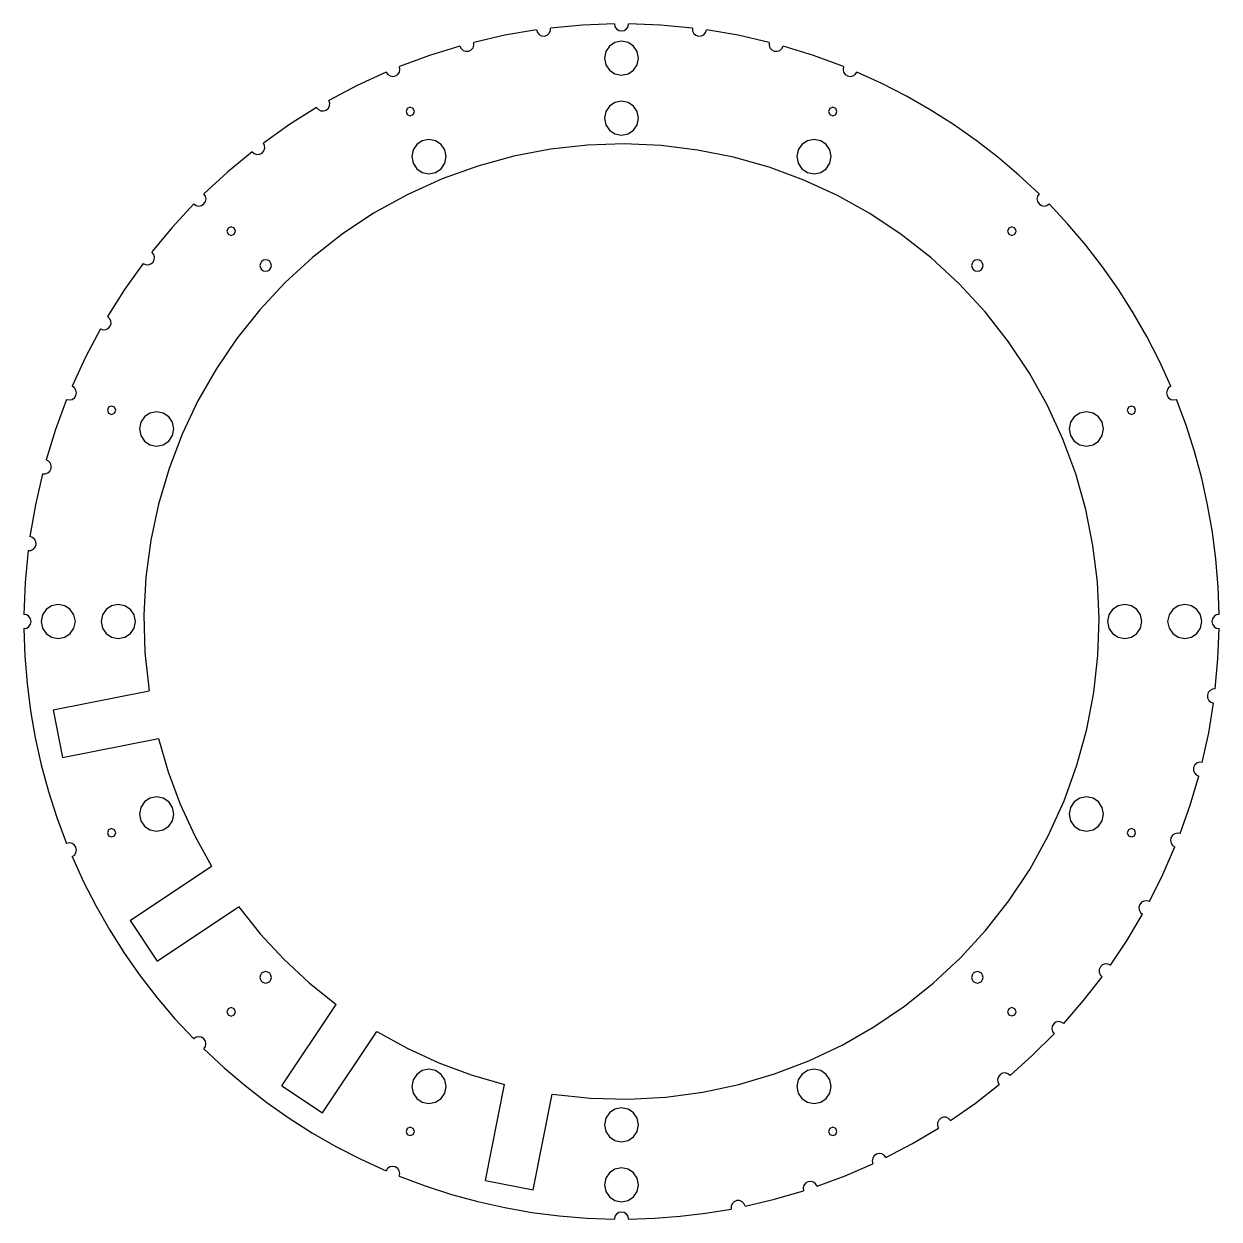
# Model space of a CAD drawing. Extents: x -409 to 102, y 1491 to 1959.
# Drawn here: x -408.7 to -199.7, y 1747.6 to 1956.6 of the extents above; entities that cross this region are included whole.
import ezdxf

# ---------------------------------------------------------------- set-up
doc = ezdxf.new("R2010")
doc.units = 0

msp = doc.modelspace()

# ---------------------------------------------------------------- linework, layer by layer
at = {"layer": 'Layer 1'}
for p, q in [((-311.010665, 1956.383711), (-316.5758, 1955.8692)), ((-305.426, 1956.6), (-311.010665, 1956.383711)), ((-305.426, 1956.6), (-305.324674, 1956.116799)), ((-305.324674, 1956.116799), (-305.056135, 1955.72288)), ((-303.295929, 1955.72288), (-303.027346, 1956.116799)), ((-303.027346, 1956.116799), (-302.92606, 1956.6)), ((-297.341108, 1956.384504), (-302.9257, 1956.6008)), ((-291.776, 1955.87), (-297.341108, 1956.384504)), ((-324.562675, 1954.606662), (-330.013, 1953.37012)), ((-319.054, 1955.55), (-324.562675, 1954.606662)), ((-319.054, 1955.55), (-318.890613, 1955.084027)), ((-318.890613, 1955.084027), (-318.572941, 1954.728421)), ((-318.572941, 1954.728421), (-318.145516, 1954.51708)), ((-318.145516, 1954.51708), (-317.65287, 1954.4839)), ((-317.65287, 1954.4839), (-317.185598, 1954.643466)), ((-317.185598, 1954.643466), (-316.827435, 1954.958246)), ((-316.827435, 1954.958246), (-316.612642, 1955.38396)), ((-316.612642, 1955.38396), (-316.57548, 1955.87633)), ((-305.056135, 1955.72288), (-304.660044, 1955.457638)), ((-304.660044, 1955.457638), (-304.17606, 1955.36047)), ((-304.17606, 1955.36047), (-303.692077, 1955.457638)), ((-303.692077, 1955.457638), (-303.295929, 1955.72288)), ((-291.776, 1955.87), (-291.740534, 1955.376091)), ((-291.740534, 1955.376091), (-291.526293, 1954.948669)), ((-291.526293, 1954.948669), (-291.16771, 1954.632462)), ((-291.16771, 1954.632462), (-290.69922, 1954.4722)), ((-290.69922, 1954.4722), (-290.205203, 1954.505745)), ((-290.205203, 1954.505745), (-289.776985, 1954.718368)), ((-289.776985, 1954.718368), (-289.459422, 1955.075774)), ((-289.459422, 1955.075774), (-289.29737, 1955.54367)), ((-283.789301, 1954.606531), (-289.2979, 1955.54988)), ((-278.339, 1953.37), (-283.789301, 1954.606531)), ((-332.428, 1952.72), (-337.76641, 1951.065666)), ((-332.428, 1952.72), (-332.205736, 1952.278308)), ((-332.205736, 1952.278308), (-331.844304, 1951.966322)), ((-331.844304, 1951.966322), (-331.392487, 1951.811998)), ((-330.89907, 1951.84329), (-330.456046, 1952.062917)), ((-330.456046, 1952.062917), (-330.141908, 1952.422475)), ((-330.141908, 1952.422475), (-329.984898, 1952.873368)), ((-329.984898, 1952.873368), (-330.01326, 1953.367)), ((-306.293291, 1952.723966), (-306.936945, 1951.774089)), ((-305.340976, 1953.364013), (-306.293291, 1952.723966)), ((-304.176, 1953.59861), (-305.340976, 1953.364013)), ((-303.010987, 1953.363996), (-304.176, 1953.59861)), ((-302.0586, 1952.723944), (-303.010987, 1953.363996)), ((-301.414913, 1951.774072), (-302.0586, 1952.723944)), ((-278.339, 1953.37), (-278.367362, 1952.876368)), ((-278.367362, 1952.876368), (-278.210354, 1952.425475)), ((-278.210354, 1952.425475), (-277.896218, 1952.065917)), ((-277.896218, 1952.065917), (-277.4532, 1951.84629)), ((-276.959747, 1951.814998), (-276.50791, 1951.969323)), ((-276.50791, 1951.969323), (-276.14647, 1952.281308)), ((-276.14647, 1952.281308), (-275.92421, 1952.723)), ((-270.585328, 1951.067346), (-275.9237, 1952.72168)), ((-337.76641, 1951.065666), (-343.0087, 1949.12832)), ((-331.392487, 1951.811998), (-330.89907, 1951.84329)), ((-306.936945, 1951.774089), (-307.17594, 1950.61)), ((-307.17594, 1950.61), (-306.937038, 1949.445939)), ((-304.176, 1950.61), (-304.176, 1950.61)), ((-304.176, 1950.61), (-304.176, 1950.61)), ((-301.41506, 1949.445922), (-301.176, 1950.61)), ((-301.176, 1950.61), (-301.414913, 1951.774072)), ((-301.176, 1950.61), (-301.176, 1950.61)), ((-277.4532, 1951.84629), (-276.959747, 1951.814998)), ((-265.343, 1949.13), (-270.585328, 1951.067346)), ((-345.318, 1948.17), (-350.394831, 1945.833038)), ((-345.318, 1948.17), (-345.039619, 1947.762253)), ((-345.039619, 1947.762253), (-344.640754, 1947.50104)), ((-343.68885, 1947.503), (-343.278793, 1947.778033)), ((-343.278793, 1947.778033), (-343.014279, 1948.174749)), ((-343.014279, 1948.174749), (-342.91693, 1948.641513)), ((-342.91693, 1948.641513), (-343.00837, 1949.12669)), ((-306.937038, 1949.445939), (-306.293374, 1948.496074)), ((-306.293374, 1948.496074), (-305.341007, 1947.856024)), ((-305.341007, 1947.856024), (-304.176, 1947.62141)), ((-304.176, 1947.62141), (-303.011037, 1947.856007)), ((-303.011037, 1947.856007), (-302.058731, 1948.496051)), ((-302.058731, 1948.496051), (-301.41506, 1949.445922)), ((-265.343, 1949.13), (-265.436262, 1948.643937)), ((-265.436262, 1948.643937), (-265.339769, 1948.175883)), ((-265.339769, 1948.175883), (-265.075229, 1947.777882)), ((-265.075229, 1947.777882), (-264.66435, 1947.50198)), ((-263.710264, 1947.50091), (-263.311075, 1947.763649)), ((-263.311075, 1947.763649), (-263.03331, 1948.17331)), ((-258.642263, 1946.167101), (-263.0331, 1948.1689)), ((-350.394831, 1945.833038), (-355.3394, 1943.22801)), ((-344.640754, 1947.50104), (-344.173224, 1947.407557)), ((-344.173224, 1947.407557), (-343.68885, 1947.503)), ((-264.66435, 1947.50198), (-264.178736, 1947.406538)), ((-264.178736, 1947.406538), (-263.710264, 1947.50091)), ((-254.355284, 1943.968396), (-258.642263, 1946.167101)), ((-250.178549, 1941.57705), (-254.355284, 1943.968396)), ((-357.505, 1941.98), (-362.233331, 1939.000391)), ((-357.505, 1941.98), (-357.175825, 1941.611827)), ((-357.175825, 1941.611827), (-356.746189, 1941.404716)), ((-356.270283, 1941.372957), (-355.8023, 1941.53084)), ((-355.8023, 1941.53084), (-355.431595, 1941.857178)), ((-355.431595, 1941.857178), (-355.22118, 1942.285196)), ((-355.185755, 1942.760826), (-355.34002, 1943.23)), ((-355.22118, 1942.285196), (-355.185755, 1942.760826)), ((-341.633679, 1941.797414), (-341.85494, 1941.27)), ((-341.10494, 1942.01549), (-341.633679, 1941.797414)), ((-340.576063, 1941.797414), (-341.10494, 1942.01549)), ((-340.355, 1941.27), (-340.576063, 1941.797414)), ((-306.293291, 1942.223966), (-306.936945, 1941.274089)), ((-305.340976, 1942.864013), (-306.293291, 1942.223966)), ((-304.176, 1943.09861), (-305.340976, 1942.864013)), ((-303.010987, 1942.863996), (-304.176, 1943.09861)), ((-302.0586, 1942.223944), (-303.010987, 1942.863996)), ((-301.414913, 1941.274072), (-302.0586, 1942.223944)), ((-267.775683, 1941.797414), (-267.997, 1941.27)), ((-267.24694, 1942.01549), (-267.775683, 1941.797414)), ((-266.718063, 1941.797414), (-267.24694, 1942.01549)), ((-266.497, 1941.27), (-266.718063, 1941.797414)), ((-246.118441, 1938.99733), (-250.178549, 1941.57705)), ((-356.746189, 1941.404716), (-356.270283, 1941.372957)), ((-341.85494, 1941.27), (-341.633866, 1940.74261)), ((-341.633866, 1940.74261), (-341.10494, 1940.52455)), ((-341.10494, 1940.52455), (-340.576228, 1940.74261)), ((-341.104, 1941.27), (-341.104, 1941.27)), ((-341.104, 1941.27), (-341.104, 1941.27)), ((-340.576228, 1940.74261), (-340.355, 1941.27)), ((-340.355, 1941.27), (-340.355, 1941.27)), ((-306.936945, 1941.274089), (-307.17594, 1940.11)), ((-307.17594, 1940.11), (-306.937038, 1938.945935)), ((-304.176, 1940.11), (-304.176, 1940.11)), ((-304.176, 1940.11), (-304.176, 1940.11)), ((-301.41506, 1938.945918), (-301.176, 1940.11)), ((-301.176, 1940.11), (-301.414913, 1941.274072)), ((-301.176, 1940.11), (-301.176, 1940.11)), ((-267.997, 1941.27), (-267.775521, 1940.74261)), ((-267.775521, 1940.74261), (-267.24694, 1940.52455)), ((-267.248, 1941.27), (-267.248, 1941.27)), ((-267.248, 1941.27), (-267.248, 1941.27)), ((-267.24694, 1940.52455), (-266.718227, 1940.74261)), ((-266.718227, 1940.74261), (-266.497, 1941.27)), ((-266.497, 1941.27), (-266.497, 1941.27)), ((-362.233331, 1939.000391), (-366.79559, 1935.77224)), ((-306.937038, 1938.945935), (-306.293374, 1937.996062)), ((-306.293374, 1937.996062), (-305.341007, 1937.356011)), ((-305.341007, 1937.356011), (-304.176, 1937.12141)), ((-304.176, 1937.12141), (-303.011037, 1937.355994)), ((-303.011037, 1937.355994), (-302.058731, 1937.99604)), ((-302.058731, 1937.99604), (-301.41506, 1938.945918)), ((-242.181348, 1936.2335), (-246.118441, 1938.99733)), ((-366.580834, 1935.326705), (-366.79567, 1935.77185)), ((-366.553518, 1934.850193), (-366.580834, 1935.326705)), ((-339.973382, 1935.531322), (-340.616306, 1934.577738)), ((-339.019798, 1936.174246), (-339.973382, 1935.531322)), ((-337.85206, 1936.41), (-339.019798, 1936.174246)), ((-336.684287, 1936.174246), (-337.85206, 1936.41)), ((-335.730685, 1935.531322), (-336.684287, 1936.174246)), ((-335.087755, 1934.577738), (-335.730685, 1935.531322)), ((-310.137957, 1935.39957), (-316.578698, 1934.687956)), ((-303.687224, 1935.609293), (-310.137957, 1935.39957)), ((-297.256056, 1935.321896), (-303.687224, 1935.609293)), ((-290.874012, 1934.54215), (-297.256056, 1935.321896)), ((-272.621323, 1935.531322), (-273.264246, 1934.577738)), ((-271.667738, 1936.174246), (-272.621323, 1935.531322)), ((-270.5, 1936.41), (-271.667738, 1936.174246)), ((-269.332262, 1936.174246), (-270.5, 1936.41)), ((-268.378677, 1935.531322), (-269.332262, 1936.174246)), ((-267.735754, 1934.577738), (-268.378677, 1935.531322)), ((-238.373653, 1933.289824), (-242.181348, 1936.2335)), ((-368.779, 1934.25), (-373.077967, 1930.678691)), ((-368.779, 1934.25), (-368.404622, 1933.927278)), ((-368.404622, 1933.927278), (-367.951428, 1933.777552)), ((-367.951428, 1933.777552), (-367.475114, 1933.807973)), ((-367.475114, 1933.807973), (-367.03138, 1934.02569)), ((-367.03138, 1934.02569), (-366.706204, 1934.397969)), ((-366.706204, 1934.397969), (-366.553518, 1934.850193)), ((-340.616306, 1934.577738), (-340.85206, 1933.41)), ((-340.85206, 1933.41), (-340.616306, 1932.242262)), ((-337.852, 1933.41), (-337.852, 1933.41)), ((-337.852, 1933.41), (-337.852, 1933.41)), ((-334.852, 1933.41), (-335.087755, 1934.577738)), ((-335.087755, 1932.242262), (-334.852, 1933.41)), ((-334.852, 1933.41), (-334.852, 1933.41)), ((-322.979891, 1933.469683), (-329.311977, 1931.739979)), ((-316.578698, 1934.687956), (-322.979891, 1933.469683)), ((-284.570649, 1933.274824), (-290.874012, 1934.54215)), ((-278.375525, 1931.524688), (-284.570649, 1933.274824)), ((-273.264246, 1934.577738), (-273.5, 1933.41)), ((-273.5, 1933.41), (-273.264246, 1932.242262)), ((-270.5, 1933.41), (-270.5, 1933.41)), ((-270.5, 1933.41), (-270.5, 1933.41)), ((-267.5, 1933.41), (-267.735754, 1934.577738)), ((-267.735754, 1932.242262), (-267.5, 1933.41)), ((-267.5, 1933.41), (-267.5, 1933.41)), ((-234.701742, 1930.170569), (-238.373653, 1933.289824)), ((-340.616306, 1932.242262), (-339.973382, 1931.288678)), ((-339.973382, 1931.288678), (-339.019798, 1930.645754)), ((-336.684287, 1930.645754), (-335.730685, 1931.288678)), ((-335.730685, 1931.288678), (-335.087755, 1932.242262)), ((-329.311977, 1931.739979), (-335.545399, 1929.494075)), ((-272.318196, 1929.296513), (-278.375525, 1931.524688)), ((-273.264246, 1932.242262), (-272.621323, 1931.288678)), ((-272.621323, 1931.288678), (-271.667738, 1930.645754)), ((-269.332262, 1930.645754), (-268.378677, 1931.288678)), ((-268.378677, 1931.288678), (-267.735754, 1932.242262)), ((-373.077967, 1930.678691), (-377.17982, 1926.88269)), ((-335.545399, 1929.494075), (-341.6506, 1926.7272)), ((-339.019798, 1930.645754), (-337.85206, 1930.41)), ((-337.85206, 1930.41), (-336.684287, 1930.645754)), ((-266.42822, 1926.595069), (-272.318196, 1929.296513)), ((-271.667738, 1930.645754), (-270.5, 1930.41)), ((-270.5, 1930.41), (-269.332262, 1930.645754)), ((-231.172, 1926.88), (-234.701742, 1930.170569)), ((-376.908072, 1926.474717), (-377.17904, 1926.88803)), ((-231.172, 1926.88), (-231.44309, 1926.466688)), ((-378.947, 1925.12), (-382.743013, 1921.018152)), ((-378.947, 1925.12), (-378.533689, 1924.848918)), ((-378.533689, 1924.848918), (-378.064809, 1924.759662)), ((-378.064809, 1924.759662), (-377.596535, 1924.852076)), ((-377.596535, 1924.852076), (-377.18504, 1925.126)), ((-377.18504, 1925.126), (-376.911232, 1925.537546)), ((-376.911232, 1925.537546), (-376.818856, 1926.005838)), ((-376.818856, 1926.005838), (-376.908072, 1926.474717)), ((-341.6506, 1926.7272), (-347.515793, 1923.482421)), ((-260.735155, 1923.425125), (-266.42822, 1926.595069)), ((-231.44309, 1926.466688), (-231.53236, 1925.997808)), ((-231.53236, 1925.997808), (-231.43995, 1925.529516)), ((-231.43995, 1925.529516), (-231.166, 1925.11797)), ((-231.166, 1925.11797), (-230.754472, 1924.844198)), ((-230.754472, 1924.844198), (-230.286185, 1924.751835)), ((-230.286185, 1924.751835), (-229.817313, 1924.84104)), ((-229.817313, 1924.84104), (-229.40403, 1925.11197)), ((-226.114355, 1921.581365), (-229.4049, 1925.1111)), ((-347.515793, 1923.482421), (-353.03968, 1919.823688)), ((-255.268559, 1919.791452), (-260.735155, 1923.425125)), ((-382.743013, 1921.018152), (-386.31431, 1916.71919)), ((-372.942321, 1920.880332), (-373.162, 1920.35)), ((-372.412, 1921.1), (-372.942321, 1920.880332)), ((-371.881683, 1920.880332), (-372.412, 1921.1)), ((-371.662, 1920.35), (-371.881683, 1920.880332)), ((-236.46872, 1920.877422), (-236.69, 1920.35)), ((-235.94, 1921.0955), (-236.46872, 1920.877422)), ((-235.411449, 1920.877419), (-235.94, 1921.0955)), ((-235.19, 1920.35), (-235.411449, 1920.877419)), ((-222.995115, 1917.909466), (-226.114355, 1921.581365)), ((-373.162, 1920.35), (-372.942321, 1919.819671)), ((-372.942321, 1919.819671), (-372.412, 1919.6)), ((-372.412, 1920.35), (-372.412, 1920.35)), ((-372.412, 1920.35), (-372.412, 1920.35)), ((-372.412, 1919.6), (-371.881683, 1919.819671)), ((-371.881683, 1919.819671), (-371.662, 1920.35)), ((-371.662, 1920.35), (-371.662, 1920.35)), ((-353.03968, 1919.823688), (-358.208437, 1915.777559)), ((-250.057988, 1915.698821), (-255.268559, 1919.791452)), ((-236.69, 1920.35), (-236.468533, 1919.822585)), ((-236.468533, 1919.822585), (-235.94, 1919.6045)), ((-235.94, 1920.35), (-235.94, 1920.35)), ((-235.94, 1920.35), (-235.94, 1920.35)), ((-235.94, 1919.6045), (-235.411265, 1919.822577)), ((-235.411265, 1919.822577), (-235.19, 1920.35)), ((-235.19, 1920.35), (-235.19, 1920.35)), ((-385.99145, 1916.338953), (-386.31415, 1916.71333)), ((-220.051446, 1914.101783), (-222.995115, 1917.909466)), ((-387.836, 1914.73), (-391.064167, 1910.167724)), ((-387.836, 1914.73), (-387.390842, 1914.515178)), ((-387.390842, 1914.515178), (-386.914333, 1914.487858)), ((-386.914333, 1914.487858), (-386.462119, 1914.640526)), ((-386.462119, 1914.640526), (-386.08985, 1914.96567)), ((-386.08985, 1914.96567), (-385.872161, 1915.40942)), ((-385.841741, 1915.885749), (-385.99145, 1916.338953)), ((-385.872161, 1915.40942), (-385.841741, 1915.885749)), ((-367.322417, 1914.729252), (-367.401, 1914.34)), ((-367.401, 1914.34), (-367.322417, 1913.950753)), ((-367.108113, 1915.047112), (-367.322417, 1914.729252)), ((-366.790252, 1915.261417), (-367.108113, 1915.047112)), ((-366.401, 1915.34), (-366.790252, 1915.261417)), ((-366.011744, 1915.261417), (-366.401, 1915.34)), ((-366.4, 1914.34), (-366.4, 1914.34)), ((-366.4, 1914.34), (-366.4, 1914.34)), ((-365.693884, 1915.047112), (-366.011744, 1915.261417)), ((-365.479581, 1914.729252), (-365.693884, 1915.047112)), ((-365.401, 1914.34), (-365.479581, 1914.729252)), ((-365.479581, 1913.950753), (-365.401, 1914.34)), ((-365.401, 1914.34), (-365.401, 1914.34)), ((-358.208437, 1915.777559), (-363.008237, 1911.370589)), ((-245.133, 1911.152), (-250.057988, 1915.698821)), ((-242.871419, 1914.729252), (-242.95, 1914.34)), ((-242.95, 1914.34), (-242.871419, 1913.950753)), ((-242.657116, 1915.047112), (-242.871419, 1914.729252)), ((-242.339256, 1915.261417), (-242.657116, 1915.047112)), ((-241.95, 1915.34), (-242.339256, 1915.261417)), ((-241.951, 1914.34), (-241.951, 1914.34)), ((-241.951, 1914.34), (-241.951, 1914.34)), ((-241.56077, 1915.261417), (-241.95, 1915.34)), ((-241.242906, 1915.047112), (-241.56077, 1915.261417)), ((-241.02859, 1914.729252), (-241.242906, 1915.047112)), ((-240.95, 1914.34), (-241.02859, 1914.729252)), ((-241.02859, 1913.950753), (-240.95, 1914.34)), ((-240.95, 1914.34), (-240.95, 1914.34)), ((-367.322417, 1913.950753), (-367.108113, 1913.632891)), ((-367.108113, 1913.632891), (-366.790252, 1913.418584)), ((-366.790252, 1913.418584), (-366.401, 1913.34)), ((-366.401, 1913.34), (-366.011744, 1913.418584)), ((-366.011744, 1913.418584), (-365.693884, 1913.632891)), ((-365.693884, 1913.632891), (-365.479581, 1913.950753)), ((-242.871419, 1913.950753), (-242.657116, 1913.632891)), ((-242.657116, 1913.632891), (-242.339256, 1913.418584)), ((-242.339256, 1913.418584), (-241.95, 1913.34)), ((-241.95, 1913.34), (-241.56077, 1913.418584)), ((-241.56077, 1913.418584), (-241.242906, 1913.632891)), ((-241.242906, 1913.632891), (-241.02859, 1913.950753)), ((-217.287615, 1910.1647), (-220.051446, 1914.101783)), ((-391.064167, 1910.167724), (-394.04377, 1905.43942)), ((-363.008237, 1911.370589), (-367.425257, 1906.629335)), ((-240.58617, 1906.227012), (-245.133, 1911.152)), ((-214.707888, 1906.104598), (-217.287615, 1910.1647)), ((-367.425257, 1906.629335), (-371.44567, 1901.580354)), ((-236.49353, 1901.016441), (-240.58617, 1906.227012)), ((-212.316532, 1901.927859), (-214.707888, 1906.104598)), ((-393.674437, 1905.116122), (-394.044, 1905.44502)), ((-393.466284, 1904.686146), (-393.674437, 1905.116122)), ((-393.59197, 1903.74071), (-393.433981, 1904.20953)), ((-393.433981, 1904.20953), (-393.466284, 1904.686146)), ((-395.294, 1903.28), (-397.89903, 1898.335401)), ((-395.294, 1903.28), (-394.824361, 1903.124404)), ((-394.824361, 1903.124404), (-394.347904, 1903.15913)), ((-394.347904, 1903.15913), (-393.918987, 1903.369468)), ((-393.918987, 1903.369468), (-393.59197, 1903.74071)), ((-210.117814, 1897.640866), (-212.316532, 1901.927859)), ((-371.44567, 1901.580354), (-375.055651, 1896.250203)), ((-232.859853, 1895.549845), (-236.49353, 1901.016441)), ((-397.89903, 1898.335401), (-400.23595, 1893.2586)), ((-208.116, 1893.25), (-210.117814, 1897.640866)), ((-375.055651, 1896.250203), (-378.241375, 1890.665437)), ((-229.689906, 1889.85678), (-232.859853, 1895.549845)), ((-399.827305, 1892.971646), (-400.23627, 1893.24964)), ((-399.842135, 1891.208681), (-399.56653, 1891.61924)), ((-399.565115, 1892.572571), (-399.827305, 1892.971646)), ((-399.56653, 1891.61924), (-399.471068, 1892.104431)), ((-399.471068, 1892.104431), (-399.565115, 1892.572571)), ((-208.785786, 1892.572794), (-208.879483, 1892.10503)), ((-208.879483, 1892.10503), (-208.78403, 1891.62033)), ((-208.524204, 1892.971743), (-208.785786, 1892.572794)), ((-208.78403, 1891.62033), (-208.508828, 1891.210104)), ((-208.116, 1893.25), (-208.524204, 1892.971743)), ((-401.193, 1890.94), (-403.130345, 1885.697688)), ((-401.193, 1890.94), (-400.70725, 1890.84738)), ((-400.70725, 1890.84738), (-400.239669, 1890.944168)), ((-400.239669, 1890.944168), (-399.842135, 1891.208681)), ((-393.858773, 1889.567423), (-394.08, 1889.04)), ((-393.33006, 1889.7855), (-393.858773, 1889.567423)), ((-392.801479, 1889.567419), (-393.33006, 1889.7855)), ((-392.58, 1889.04), (-392.801479, 1889.567419)), ((-378.241375, 1890.665437), (-380.989017, 1884.852615)), ((-226.98846, 1883.966804), (-229.689906, 1889.85678)), ((-215.550704, 1889.567423), (-215.77193, 1889.04)), ((-215.022, 1889.7855), (-215.550704, 1889.567423)), ((-214.493092, 1889.567419), (-215.022, 1889.7855)), ((-214.272, 1889.04), (-214.493092, 1889.567419)), ((-208.508828, 1891.210104), (-208.11183, 1890.945596)), ((-208.11183, 1890.945596), (-207.644759, 1890.84846)), ((-207.644759, 1890.84846), (-207.15934, 1890.94035)), ((-205.469365, 1886.422408), (-207.15871, 1890.9428)), ((-394.08, 1889.04), (-393.858937, 1888.512585)), ((-393.858937, 1888.512585), (-393.33006, 1888.2945)), ((-393.33006, 1888.2945), (-392.801291, 1888.512577)), ((-393.33, 1889.04), (-393.33, 1889.04)), ((-393.33, 1889.04), (-393.33, 1889.04)), ((-392.801291, 1888.512577), (-392.58, 1889.04)), ((-392.58, 1889.04), (-392.58, 1889.04)), ((-387.598319, 1887.911313), (-388.241245, 1886.957735)), ((-386.644734, 1888.554229), (-387.598319, 1887.911313)), ((-385.477, 1888.78998), (-386.644734, 1888.554229)), ((-384.309258, 1888.554229), (-385.477, 1888.78998)), ((-383.355674, 1887.911313), (-384.309258, 1888.554229)), ((-382.712753, 1886.957735), (-383.355674, 1887.911313)), ((-224.996382, 1887.911313), (-225.639306, 1886.957735)), ((-224.042798, 1888.554229), (-224.996382, 1887.911313)), ((-222.87506, 1888.78998), (-224.042798, 1888.554229)), ((-221.707287, 1888.554229), (-222.87506, 1888.78998)), ((-220.753685, 1887.911313), (-221.707287, 1888.554229)), ((-220.110755, 1886.957735), (-220.753685, 1887.911313)), ((-215.77193, 1889.04), (-215.550869, 1888.512585)), ((-215.550869, 1888.512585), (-215.022, 1888.2945)), ((-215.022, 1889.04), (-215.022, 1889.04)), ((-215.022, 1889.04), (-215.022, 1889.04)), ((-215.022, 1888.2945), (-214.49328, 1888.512577)), ((-214.49328, 1888.512577), (-214.272, 1889.04)), ((-214.272, 1889.04), (-214.272, 1889.04)), ((-403.130345, 1885.697688), (-404.78461, 1880.3593)), ((-388.241245, 1886.957735), (-388.477, 1885.79)), ((-388.477, 1885.79), (-388.241245, 1884.622262)), ((-385.477, 1885.79), (-385.477, 1885.79)), ((-385.477, 1885.79), (-385.477, 1885.79)), ((-382.477, 1885.79), (-382.712753, 1886.957735)), ((-382.712753, 1884.622262), (-382.477, 1885.79)), ((-382.477, 1885.79), (-382.477, 1885.79)), ((-225.639306, 1886.957735), (-225.87506, 1885.79)), ((-225.87506, 1885.79), (-225.639306, 1884.622262)), ((-222.875, 1885.79), (-222.875, 1885.79)), ((-222.875, 1885.79), (-222.875, 1885.79)), ((-219.875, 1885.79), (-220.110755, 1886.957735)), ((-220.110755, 1884.622262), (-219.875, 1885.79)), ((-219.875, 1885.79), (-219.875, 1885.79)), ((-203.992706, 1881.836253), (-205.469365, 1886.422408)), ((-388.241245, 1884.622262), (-387.598319, 1883.668677)), ((-387.598319, 1883.668677), (-386.644734, 1883.025754)), ((-386.644734, 1883.025754), (-385.477, 1882.79)), ((-385.477, 1882.79), (-384.309258, 1883.025754)), ((-384.309258, 1883.025754), (-383.355674, 1883.668677)), ((-383.355674, 1883.668677), (-382.712753, 1884.622262)), ((-380.989017, 1884.852615), (-383.284752, 1878.838291)), ((-224.760285, 1877.909475), (-226.98846, 1883.966804)), ((-225.639306, 1884.622262), (-224.996382, 1883.668677)), ((-224.996382, 1883.668677), (-224.042798, 1883.025754)), ((-224.042798, 1883.025754), (-222.87506, 1882.79)), ((-222.87506, 1882.79), (-221.707287, 1883.025754)), ((-221.707287, 1883.025754), (-220.753685, 1883.668677)), ((-220.753685, 1883.668677), (-220.110755, 1884.622262)), ((-202.73023, 1877.191865), (-203.992706, 1881.836253)), ((-404.342024, 1880.142655), (-404.78396, 1880.36478)), ((-404.029801, 1879.781208), (-404.342024, 1880.142655)), ((-404.126333, 1878.39246), (-403.90658, 1878.83561)), ((-403.875313, 1879.329254), (-404.029801, 1879.781208)), ((-403.90658, 1878.83561), (-403.875313, 1879.329254)), ((-383.284752, 1878.838291), (-385.114755, 1872.649023)), ((-405.431, 1877.95), (-406.667541, 1872.499668)), ((-405.431, 1877.95), (-404.937202, 1877.921382)), ((-404.937202, 1877.921382), (-404.486094, 1878.078293)), ((-404.486094, 1878.078293), (-404.126333, 1878.39246)), ((-223.010151, 1871.714351), (-224.760285, 1877.909475)), ((-201.683435, 1872.496775), (-202.73023, 1877.191865)), ((-385.114755, 1872.649023), (-386.4652, 1866.311367)), ((-406.667541, 1872.499668), (-407.61093, 1866.991)), ((-221.742827, 1865.410987), (-223.010151, 1871.714351)), ((-200.853817, 1867.758513), (-201.683435, 1872.496775)), ((-407.144436, 1866.826099), (-407.61171, 1866.98857)), ((-406.7876, 1866.508504), (-407.144436, 1866.826099)), ((-406.575394, 1866.080545), (-406.7876, 1866.508504)), ((-386.4652, 1866.311367), (-387.322262, 1859.85188)), ((-200.242874, 1862.984609), (-200.853817, 1867.758513)), ((-407.938, 1864.51), (-408.452527, 1858.944915)), ((-407.938, 1864.51), (-407.444593, 1864.545974)), ((-407.444593, 1864.545974), (-407.017739, 1864.760404)), ((-407.017739, 1864.760404), (-406.702017, 1865.118877)), ((-406.702017, 1865.118877), (-406.54201, 1865.58698)), ((-406.54201, 1865.58698), (-406.575394, 1866.080545)), ((-220.963084, 1859.028944), (-221.742827, 1865.410987)), ((-199.852102, 1858.182595), (-200.242874, 1862.984609)), ((-408.452527, 1858.944915), (-408.66878, 1853.3603)), ((-387.322262, 1859.85188), (-387.672116, 1853.297119)), ((-220.675691, 1852.597776), (-220.963084, 1859.028944)), ((-199.683, 1853.36), (-199.852102, 1858.182595)), ((-404.79529, 1854.22759), (-405.438592, 1853.275883)), ((-403.842343, 1854.86906), (-404.79529, 1854.22759)), ((-402.676, 1855.10423), (-403.842343, 1854.86906)), ((-401.509637, 1854.86906), (-402.676, 1855.10423)), ((-400.55665, 1854.22759), (-401.509637, 1854.86906)), ((-399.913338, 1853.275883), (-400.55665, 1854.22759)), ((-394.293212, 1854.223945), (-394.936881, 1853.274071)), ((-393.340907, 1854.863994), (-394.293212, 1854.223945)), ((-392.17594, 1855.09859), (-393.340907, 1854.863994)), ((-391.010937, 1854.863989), (-392.17594, 1855.09859)), ((-390.05857, 1854.223937), (-391.010937, 1854.863989)), ((-389.414903, 1853.274065), (-390.05857, 1854.223937)), ((-218.297375, 1854.231322), (-218.940305, 1853.277738)), ((-217.343772, 1854.874246), (-218.297375, 1854.231322)), ((-216.176, 1855.11), (-217.343772, 1854.874246)), ((-215.008262, 1854.874246), (-216.176, 1855.11)), ((-214.054677, 1854.231322), (-215.008262, 1854.874246)), ((-213.411754, 1853.277738), (-214.054677, 1854.231322)), ((-207.797375, 1854.231322), (-208.440305, 1853.277738)), ((-206.843772, 1854.874246), (-207.797375, 1854.231322)), ((-205.676, 1855.11), (-206.843772, 1854.874246)), ((-204.508262, 1854.874246), (-205.676, 1855.11)), ((-203.554677, 1854.231322), (-204.508262, 1854.874246)), ((-202.911754, 1853.277738), (-203.554677, 1854.231322)), ((-408.18369, 1853.259721), (-408.668, 1853.35997)), ((-407.788649, 1852.991376), (-408.18369, 1853.259721)), ((-407.522538, 1852.594828), (-407.788649, 1852.991376)), ((-407.788649, 1851.228627), (-407.522538, 1851.625135)), ((-407.42502, 1852.10997), (-407.522538, 1852.594828)), ((-407.522538, 1851.625135), (-407.42502, 1852.10997)), ((-405.438592, 1853.275883), (-405.676, 1852.11)), ((-405.676, 1852.11), (-405.438664, 1850.944123)), ((-402.675, 1852.11), (-402.675, 1852.11)), ((-402.675, 1852.11), (-402.675, 1852.11)), ((-399.913413, 1850.944123), (-399.676, 1852.11)), ((-399.676, 1852.11), (-399.913338, 1853.275883)), ((-399.676, 1852.11), (-399.676, 1852.11)), ((-394.936881, 1853.274071), (-395.17594, 1852.11)), ((-395.17594, 1852.11), (-394.937029, 1850.945947)), ((-392.176, 1852.11), (-392.176, 1852.11)), ((-392.176, 1852.11), (-392.176, 1852.11)), ((-389.415025, 1850.945941), (-389.176, 1852.11)), ((-389.176, 1852.11), (-389.414903, 1853.274065)), ((-389.176, 1852.11), (-389.176, 1852.11)), ((-387.672116, 1853.297119), (-387.500937, 1846.67364)), ((-220.885418, 1846.147043), (-220.675691, 1852.597776)), ((-218.940305, 1853.277738), (-219.17606, 1852.11)), ((-219.17606, 1852.11), (-218.940305, 1850.942265)), ((-216.175, 1852.11), (-216.175, 1852.11)), ((-216.175, 1852.11), (-216.175, 1852.11)), ((-213.176, 1852.11), (-213.411754, 1853.277738)), ((-213.411754, 1850.942265), (-213.176, 1852.11)), ((-213.176, 1852.11), (-213.176, 1852.11)), ((-208.440305, 1853.277738), (-208.67606, 1852.11)), ((-208.67606, 1852.11), (-208.440305, 1850.942265)), ((-205.677, 1852.11), (-205.677, 1852.11)), ((-205.677, 1852.11), (-205.677, 1852.11)), ((-202.676, 1852.11), (-202.911754, 1853.277738)), ((-202.911754, 1850.942265), (-202.676, 1852.11)), ((-202.676, 1852.11), (-202.676, 1852.11)), ((-200.828402, 1852.59484), (-200.92592, 1852.11)), ((-200.92592, 1852.11), (-200.828402, 1851.625145)), ((-200.562295, 1852.991358), (-200.828402, 1852.59484)), ((-200.828402, 1851.625145), (-200.562295, 1851.228605)), ((-200.167271, 1853.259697), (-200.562295, 1852.991358)), ((-199.683, 1853.36), (-200.167271, 1853.259697)), ((-408.668, 1850.86), (-408.18369, 1850.960299)), ((-408.668, 1850.86), (-408.499162, 1846.042154)), ((-408.18369, 1850.960299), (-407.788649, 1851.228627)), ((-405.438664, 1850.944123), (-404.795354, 1849.992419)), ((-404.795354, 1849.992419), (-403.842367, 1849.35095)), ((-401.509663, 1849.35095), (-400.556717, 1849.992419)), ((-400.556717, 1849.992419), (-399.913413, 1850.944123)), ((-394.937029, 1850.945947), (-394.293344, 1849.99608)), ((-394.293344, 1849.99608), (-393.340957, 1849.356031)), ((-391.010978, 1849.356025), (-390.058679, 1849.996072)), ((-390.058679, 1849.996072), (-389.415025, 1850.945941)), ((-218.940305, 1850.942265), (-218.297375, 1849.988687)), ((-218.297375, 1849.988687), (-217.343772, 1849.345771)), ((-215.008262, 1849.345771), (-214.054677, 1849.988687)), ((-214.054677, 1849.988687), (-213.411754, 1850.942265)), ((-208.440305, 1850.942265), (-207.797375, 1849.988687)), ((-207.797375, 1849.988687), (-206.843772, 1849.345771)), ((-204.508262, 1849.345771), (-203.554677, 1849.988687)), ((-203.554677, 1849.988687), (-202.911754, 1850.942265)), ((-200.562295, 1851.228605), (-200.167271, 1850.96027)), ((-200.167271, 1850.96027), (-199.683, 1850.86003)), ((-199.879515, 1845.587786), (-199.68313, 1850.8622)), ((-403.842367, 1849.35095), (-402.676, 1849.11578)), ((-402.676, 1849.11578), (-401.509663, 1849.35095)), ((-393.340957, 1849.356031), (-392.17594, 1849.12143)), ((-392.17594, 1849.12143), (-391.010978, 1849.356025)), ((-217.343772, 1849.345771), (-216.176, 1849.11002)), ((-216.176, 1849.11002), (-215.008262, 1849.345771)), ((-206.843772, 1849.345771), (-205.676, 1849.11002)), ((-205.676, 1849.11002), (-204.508262, 1849.345771)), ((-408.499162, 1846.042154), (-408.109099, 1841.244848)), ((-387.500937, 1846.67364), (-386.7949, 1840.008)), ((-221.597035, 1839.706302), (-220.885418, 1846.147043)), ((-200.342, 1840.33), (-199.879515, 1845.587786)), ((-408.109099, 1841.244848), (-407.499303, 1836.47559)), ((-403.574, 1836.67), (-386.7941, 1840.00772)), ((-222.815312, 1833.305109), (-221.597035, 1839.706302)), ((-201.572533, 1839.71304), (-201.72952, 1839.24448)), ((-201.72952, 1839.24448), (-201.693287, 1838.751642)), ((-201.259493, 1840.073196), (-201.572533, 1839.71304)), ((-200.834585, 1840.290374), (-201.259493, 1840.073196)), ((-200.342, 1840.33), (-200.834585, 1840.290374)), ((-201.693287, 1838.751642), (-201.479034, 1838.325247)), ((-201.505873, 1832.639136), (-200.65369, 1837.8479)), ((-201.479034, 1838.325247), (-201.121026, 1838.009736)), ((-201.121026, 1838.009736), (-200.65353, 1837.84955)), ((-407.499303, 1836.47559), (-406.671266, 1831.741887)), ((-403.574, 1836.67), (-401.91506, 1828.33324)), ((-224.545019, 1826.973023), (-222.815312, 1833.305109)), ((-406.671266, 1831.741887), (-405.626482, 1827.051249)), ((-401.915, 1828.34), (-385.1351, 1831.67772)), ((-385.136, 1831.67), (-383.436002, 1825.838389)), ((-202.62, 1827.48), (-201.505873, 1832.639136)), ((-405.626482, 1827.051249), (-404.366443, 1822.411183)), ((-226.790925, 1820.739601), (-224.545019, 1826.973023)), ((-204.13287, 1826.57607), (-204.158342, 1826.082333)), ((-203.918603, 1827.021622), (-204.13287, 1826.57607)), ((-203.562859, 1827.340012), (-203.918603, 1827.021622)), ((-203.113903, 1827.502415), (-203.562859, 1827.340012)), ((-202.62, 1827.48), (-203.113903, 1827.502415)), ((-383.436002, 1825.838389), (-381.31963, 1820.153188)), ((-204.732606, 1820.000066), (-203.2379, 1825.0621)), ((-204.158342, 1826.082333), (-203.998704, 1825.632408)), ((-203.998704, 1825.632408), (-203.682486, 1825.274721)), ((-203.682486, 1825.274721), (-203.23822, 1825.0577)), ((-404.366443, 1822.411183), (-402.892641, 1817.829197)), ((-387.598319, 1820.561313), (-388.241245, 1819.607735)), ((-386.644734, 1821.204229), (-387.598319, 1820.561313)), ((-385.477, 1821.43998), (-386.644734, 1821.204229)), ((-384.309258, 1821.204229), (-385.477, 1821.43998)), ((-383.355674, 1820.561313), (-384.309258, 1821.204229)), ((-382.712753, 1819.607735), (-383.355674, 1820.561313)), ((-229.5578, 1814.6344), (-226.790925, 1820.739601)), ((-224.996382, 1820.561313), (-225.639306, 1819.607735)), ((-224.042798, 1821.204229), (-224.996382, 1820.561313)), ((-222.87506, 1821.43998), (-224.042798, 1821.204229)), ((-221.707287, 1821.204229), (-222.87506, 1821.43998)), ((-220.753685, 1820.561313), (-221.707287, 1821.204229)), ((-220.110755, 1819.607735), (-220.753685, 1820.561313)), ((-388.241245, 1819.607735), (-388.477, 1818.44)), ((-388.477, 1818.44), (-388.241245, 1817.272262)), ((-385.477, 1818.44), (-385.477, 1818.44)), ((-385.477, 1818.44), (-385.477, 1818.44)), ((-382.477, 1818.44), (-382.712753, 1819.607735)), ((-382.712753, 1817.272262), (-382.477, 1818.44)), ((-382.477, 1818.44), (-382.477, 1818.44)), ((-381.31963, 1820.153188), (-378.796091, 1814.636642)), ((-225.639306, 1819.607735), (-225.87506, 1818.44)), ((-225.87506, 1818.44), (-225.639306, 1817.272262)), ((-222.875, 1818.44), (-222.875, 1818.44)), ((-222.875, 1818.44), (-222.875, 1818.44)), ((-219.875, 1818.44), (-220.110755, 1819.607735)), ((-220.110755, 1817.272262), (-219.875, 1818.44)), ((-219.875, 1818.44), (-219.875, 1818.44)), ((-206.481, 1815.02), (-204.732606, 1820.000066)), ((-402.892641, 1817.829197), (-401.20657, 1813.3128)), ((-388.241245, 1817.272262), (-387.598319, 1816.318677)), ((-387.598319, 1816.318677), (-386.644734, 1815.675754)), ((-384.309258, 1815.675754), (-383.355674, 1816.318677)), ((-383.355674, 1816.318677), (-382.712753, 1817.272262)), ((-225.639306, 1817.272262), (-224.996382, 1816.318677)), ((-224.996382, 1816.318677), (-224.042798, 1815.675754)), ((-221.707287, 1815.675754), (-220.753685, 1816.318677)), ((-220.753685, 1816.318677), (-220.110755, 1817.272262)), ((-393.858773, 1815.707423), (-394.08, 1815.18)), ((-394.08, 1815.18), (-393.858937, 1814.652585)), ((-393.858937, 1814.652585), (-393.33006, 1814.4345)), ((-393.33006, 1815.9255), (-393.858773, 1815.707423)), ((-392.801479, 1815.707419), (-393.33006, 1815.9255)), ((-393.33006, 1814.4345), (-392.801291, 1814.652578)), ((-393.33, 1815.18), (-393.33, 1815.18)), ((-393.33, 1815.18), (-393.33, 1815.18)), ((-392.58, 1815.18), (-392.801479, 1815.707419)), ((-392.801291, 1814.652578), (-392.58, 1815.18)), ((-392.58, 1815.18), (-392.58, 1815.18)), ((-386.644734, 1815.675754), (-385.477, 1815.44)), ((-385.477, 1815.44), (-384.309258, 1815.675754)), ((-378.796091, 1814.636642), (-375.87459, 1809.311)), ((-232.802579, 1808.769207), (-229.5578, 1814.6344)), ((-224.042798, 1815.675754), (-222.87506, 1815.44)), ((-222.87506, 1815.44), (-221.707287, 1815.675754)), ((-215.550704, 1815.707423), (-215.77193, 1815.18)), ((-215.77193, 1815.18), (-215.550869, 1814.652585)), ((-215.550869, 1814.652585), (-215.022, 1814.4345)), ((-215.022, 1815.9255), (-215.550704, 1815.707423)), ((-214.493092, 1815.707419), (-215.022, 1815.9255)), ((-215.022, 1815.18), (-215.022, 1815.18)), ((-215.022, 1815.18), (-215.022, 1815.18)), ((-215.022, 1814.4345), (-214.49328, 1814.652578)), ((-214.49328, 1814.652578), (-214.272, 1815.18)), ((-214.272, 1815.18), (-214.493092, 1815.707419)), ((-214.272, 1815.18), (-214.272, 1815.18)), ((-208.09587, 1814.31211), (-208.182655, 1813.825059)), ((-207.827531, 1814.727705), (-208.09587, 1814.31211)), ((-207.434554, 1814.999287), (-207.827531, 1814.727705)), ((-206.968517, 1815.104253), (-207.434554, 1814.999287)), ((-206.481, 1815.02), (-206.968517, 1815.104253)), ((-400.72134, 1813.401897), (-401.20687, 1813.31)), ((-400.254161, 1813.30468), (-400.72134, 1813.401897)), ((-399.857102, 1813.040025), (-400.254161, 1813.30468)), ((-399.58193, 1812.62961), (-399.857102, 1813.040025)), ((-399.486678, 1812.144741), (-399.58193, 1812.62961)), ((-399.580652, 1811.67691), (-399.486678, 1812.144741)), ((-209.51069, 1807.853334), (-207.39676, 1812.68958)), ((-208.182655, 1813.825059), (-208.080081, 1813.3585)), ((-208.080081, 1813.3585), (-207.810507, 1812.964121)), ((-207.810507, 1812.964121), (-207.39629, 1812.69361)), ((-400.251, 1811), (-399.842533, 1811.278027)), ((-400.251, 1811), (-398.250814, 1806.608417)), ((-399.842533, 1811.278027), (-399.580652, 1811.67691)), ((-390.099, 1799.81), (-375.875, 1809.31488)), ((-236.461312, 1803.245318), (-232.802579, 1808.769207)), ((-211.866, 1803.13), (-209.51069, 1807.853334)), ((-398.250814, 1806.608417), (-396.053684, 1802.320627)), ((-396.053684, 1802.320627), (-393.663873, 1798.143013)), ((-385.376, 1792.74), (-371.1521, 1802.24489)), ((-371.153, 1802.25), (-367.35074, 1797.512867)), ((-240.507441, 1798.07656), (-236.461312, 1803.245318)), ((-213.55673, 1802.62904), (-213.703536, 1802.156525)), ((-213.703536, 1802.156525), (-213.65988, 1801.680758)), ((-213.65988, 1801.680758), (-213.441496, 1801.255828)), ((-213.238591, 1803.007984), (-213.55673, 1802.62904)), ((-212.814749, 1803.228461), (-213.238591, 1803.007984)), ((-212.339214, 1803.274468), (-212.814749, 1803.228461)), ((-211.866, 1803.13), (-212.339214, 1803.274468)), ((-390.099, 1799.81), (-385.37616, 1792.74244)), ((-215.764309, 1796.402979), (-213.06421, 1800.93809)), ((-213.441496, 1801.255828), (-213.06412, 1800.93583)), ((-393.663873, 1798.143013), (-391.085644, 1794.081962)), ((-367.35074, 1797.512867), (-363.21983, 1793.070343)), ((-244.914411, 1793.276757), (-240.507441, 1798.07656)), ((-218.69, 1792.01), (-215.764309, 1796.402979)), ((-391.085644, 1794.081962), (-388.323259, 1790.14386)), ((-249.655665, 1788.859734), (-244.914411, 1793.276757)), ((-363.21983, 1793.070343), (-358.77728, 1788.939447)), ((-220.635173, 1791.273366), (-220.651031, 1790.795697)), ((-220.4306, 1791.72408), (-220.635173, 1791.273366)), ((-220.06753, 1792.060525), (-220.4306, 1791.72408)), ((-219.619306, 1792.226421), (-220.06753, 1792.060525)), ((-219.141579, 1792.212627), (-219.619306, 1792.226421)), ((-218.69, 1792.01), (-219.141579, 1792.212627)), ((-388.323259, 1790.14386), (-385.380982, 1786.335092)), ((-367.322417, 1790.279249), (-367.401, 1789.89)), ((-367.401, 1789.89), (-367.322417, 1789.500757)), ((-367.108113, 1790.597114), (-367.322417, 1790.279249)), ((-367.322417, 1789.500757), (-367.108113, 1789.182895)), ((-366.790252, 1790.811424), (-367.108113, 1790.597114)), ((-367.108113, 1789.182895), (-366.790252, 1788.968586)), ((-366.401, 1790.89001), (-366.790252, 1790.811424)), ((-366.790252, 1788.968586), (-366.401, 1788.89)), ((-366.011744, 1790.811424), (-366.401, 1790.89001)), ((-366.401, 1788.89), (-366.011744, 1788.968586)), ((-366.4, 1789.89), (-366.4, 1789.89)), ((-366.4, 1789.89), (-366.4, 1789.89)), ((-365.693884, 1790.597114), (-366.011744, 1790.811424)), ((-366.011744, 1788.968586), (-365.693884, 1789.182895)), ((-365.479581, 1790.279249), (-365.693884, 1790.597114)), ((-365.693884, 1789.182895), (-365.479581, 1789.500757)), ((-365.401, 1789.89), (-365.479581, 1790.279249)), ((-365.479581, 1789.500757), (-365.401, 1789.89)), ((-365.401, 1789.89), (-365.401, 1789.89)), ((-358.77728, 1788.939447), (-354.0401, 1785.1372)), ((-242.871419, 1790.279249), (-242.95, 1789.89)), ((-242.95, 1789.89), (-242.871419, 1789.500757)), ((-242.657116, 1790.597114), (-242.871419, 1790.279249)), ((-242.871419, 1789.500757), (-242.657116, 1789.182895)), ((-242.339256, 1790.811424), (-242.657116, 1790.597114)), ((-242.657116, 1789.182895), (-242.339256, 1788.968586)), ((-241.95, 1790.89001), (-242.339256, 1790.811424)), ((-242.339256, 1788.968586), (-241.95, 1788.89)), ((-241.951, 1789.89), (-241.951, 1789.89)), ((-241.951, 1789.89), (-241.951, 1789.89)), ((-241.56077, 1790.811424), (-241.95, 1790.89001)), ((-241.95, 1788.89), (-241.56077, 1788.968586)), ((-241.242906, 1790.597114), (-241.56077, 1790.811424)), ((-241.56077, 1788.968586), (-241.242906, 1789.182895)), ((-241.02859, 1790.279249), (-241.242906, 1790.597114)), ((-241.242906, 1789.182895), (-241.02859, 1789.500757)), ((-240.95, 1789.89), (-241.02859, 1790.279249)), ((-241.02859, 1789.500757), (-240.95, 1789.89)), ((-240.95, 1789.89), (-240.95, 1789.89)), ((-223.396668, 1785.814124), (-220.15242, 1789.97738)), ((-220.651031, 1790.795697), (-220.487079, 1790.346765)), ((-220.487079, 1790.346765), (-220.15222, 1789.98226)), ((-254.704646, 1784.839317), (-249.655665, 1788.859734)), ((-385.380982, 1786.335092), (-382.263075, 1782.662044)), ((-363.546, 1770.91), (-354.03947, 1785.1348)), ((-260.034797, 1781.229331), (-254.704646, 1784.839317)), ((-226.847, 1781.82), (-223.396668, 1785.814124)), ((-382.263075, 1782.662044), (-378.9738, 1779.1311)), ((-372.942321, 1784.410325), (-373.162, 1783.88)), ((-373.162, 1783.88), (-372.942321, 1783.349663)), ((-372.412, 1784.63), (-372.942321, 1784.410325)), ((-372.942321, 1783.349663), (-372.412, 1783.12999)), ((-371.881683, 1784.410325), (-372.412, 1784.63)), ((-372.412, 1783.88), (-372.412, 1783.88)), ((-372.412, 1783.88), (-372.412, 1783.88)), ((-372.412, 1783.12999), (-371.881683, 1783.349663)), ((-371.662, 1783.88), (-371.881683, 1784.410325)), ((-371.881683, 1783.349663), (-371.662, 1783.88)), ((-371.662, 1783.88), (-371.662, 1783.88)), ((-236.46872, 1784.407405), (-236.69, 1783.88)), ((-236.69, 1783.88), (-236.468533, 1783.352585)), ((-235.94, 1784.62548), (-236.46872, 1784.407405)), ((-236.468533, 1783.352585), (-235.94, 1783.1345)), ((-235.411449, 1784.407398), (-235.94, 1784.62548)), ((-235.94, 1783.88), (-235.94, 1783.88)), ((-235.94, 1783.88), (-235.94, 1783.88)), ((-235.94, 1783.1345), (-235.411265, 1783.352578)), ((-235.19, 1783.88), (-235.411449, 1784.407398)), ((-235.411265, 1783.352578), (-235.19, 1783.88)), ((-235.19, 1783.88), (-235.19, 1783.88)), ((-265.619563, 1778.043601), (-260.034797, 1781.229331)), ((-228.866941, 1781.330542), (-228.94245, 1780.859138)), ((-228.94245, 1780.859138), (-228.836354, 1780.393662)), ((-228.60799, 1781.7517), (-228.866941, 1781.330542)), ((-228.206378, 1782.040035), (-228.60799, 1781.7517)), ((-227.741569, 1782.148981), (-228.206378, 1782.040035)), ((-227.269722, 1782.076362), (-227.741569, 1782.148981)), ((-226.847, 1781.82), (-227.269722, 1782.076362)), ((-378.560212, 1779.411703), (-378.97375, 1779.1387)), ((-378.090324, 1779.502169), (-378.560212, 1779.411703)), ((-377.620711, 1779.41015), (-378.090324, 1779.502169)), ((-377.208, 1779.1357), (-377.620711, 1779.41015)), ((-376.934085, 1778.722801), (-377.208, 1779.1357)), ((-376.842561, 1778.253142), (-376.934085, 1778.722801)), ((-356.476, 1766.19), (-346.97216, 1780.4148)), ((-346.972, 1780.41), (-341.646337, 1777.488508)), ((-232.287779, 1776.262996), (-228.54994, 1779.98947)), ((-228.836354, 1780.393662), (-228.55049, 1779.99029)), ((-377.207, 1777.37), (-376.933507, 1777.783338)), ((-377.207, 1777.37), (-373.678464, 1774.078144)), ((-376.933507, 1777.783338), (-376.842561, 1778.253142)), ((-341.646337, 1777.488508), (-336.129794, 1774.96497)), ((-271.432385, 1775.295952), (-265.619563, 1778.043601)), ((-336.129794, 1774.96497), (-330.444604, 1772.848599)), ((-277.446709, 1773.00021), (-271.432385, 1775.295952)), ((-236.209, 1772.73), (-232.287779, 1776.262996)), ((-373.678464, 1774.078144), (-370.007701, 1770.957549)), ((-339.973382, 1772.931319), (-340.616306, 1771.977734)), ((-339.019798, 1773.574245), (-339.973382, 1772.931319)), ((-337.85206, 1773.81), (-339.019798, 1773.574245)), ((-336.684287, 1773.574245), (-337.85206, 1773.81)), ((-335.730685, 1772.931319), (-336.684287, 1773.574245)), ((-335.087755, 1771.977734), (-335.730685, 1772.931319)), ((-330.444604, 1772.848599), (-324.613, 1771.14861)), ((-283.635977, 1771.170199), (-277.446709, 1773.00021)), ((-272.621323, 1772.931319), (-273.264246, 1771.977734)), ((-271.667738, 1773.574245), (-272.621323, 1772.931319)), ((-270.5, 1773.81), (-271.667738, 1773.574245)), ((-269.332262, 1773.574245), (-270.5, 1773.81)), ((-268.378677, 1772.931319), (-269.332262, 1773.574245)), ((-267.735754, 1771.977734), (-268.378677, 1772.931319)), ((-238.273004, 1772.495279), (-238.406798, 1772.037365)), ((-237.96376, 1772.88052), (-238.273004, 1772.495279)), ((-237.529735, 1773.116452), (-237.96376, 1772.88052)), ((-237.055364, 1773.166813), (-237.529735, 1773.116452)), ((-236.596501, 1773.036397), (-237.055364, 1773.166813)), ((-236.209, 1772.73), (-236.596501, 1773.036397)), ((-370.007701, 1770.957549), (-366.201092, 1768.012482)), ((-363.546, 1770.91), (-356.4763, 1766.18771)), ((-340.616306, 1771.977734), (-340.85206, 1770.81)), ((-340.85206, 1770.81), (-340.616306, 1769.642266)), ((-337.852, 1770.81), (-337.852, 1770.81)), ((-337.852, 1770.81), (-337.852, 1770.81)), ((-334.852, 1770.81), (-335.087755, 1771.977734)), ((-335.087755, 1769.642266), (-334.852, 1770.81)), ((-334.852, 1770.81), (-334.852, 1770.81)), ((-327.951, 1754.37), (-324.61189, 1771.1496)), ((-289.973633, 1769.819745), (-283.635977, 1771.170199)), ((-273.264246, 1771.977734), (-273.5, 1770.81)), ((-273.5, 1770.81), (-273.264246, 1769.642266)), ((-270.5, 1770.81), (-270.5, 1770.81)), ((-270.5, 1770.81), (-270.5, 1770.81)), ((-267.5, 1770.81), (-267.735754, 1771.977734)), ((-267.735754, 1769.642266), (-267.5, 1770.81)), ((-267.5, 1770.81), (-267.5, 1770.81)), ((-242.300044, 1767.896759), (-238.12697, 1771.12837)), ((-238.406798, 1772.037365), (-238.359934, 1771.562613)), ((-238.359934, 1771.562613), (-238.12721, 1771.12686)), ((-340.616306, 1769.642266), (-339.973382, 1768.688681)), ((-339.973382, 1768.688681), (-339.019798, 1768.045755)), ((-339.019798, 1768.045755), (-337.85206, 1767.81)), ((-337.85206, 1767.81), (-336.684287, 1768.045755)), ((-336.684287, 1768.045755), (-335.730685, 1768.688681)), ((-335.730685, 1768.688681), (-335.087755, 1769.642266)), ((-319.614, 1752.71), (-316.27757, 1769.4896)), ((-316.277, 1769.49), (-309.61136, 1768.783975)), ((-309.61136, 1768.783975), (-302.987881, 1768.612808)), ((-302.987881, 1768.612808), (-296.43312, 1768.962673)), ((-296.43312, 1768.962673), (-289.973633, 1769.819745)), ((-273.264246, 1769.642266), (-272.621323, 1768.688681)), ((-272.621323, 1768.688681), (-271.667738, 1768.045755)), ((-271.667738, 1768.045755), (-270.5, 1767.81)), ((-270.5, 1767.81), (-269.332262, 1768.045755)), ((-269.332262, 1768.045755), (-268.378677, 1768.688681)), ((-268.378677, 1768.688681), (-267.735754, 1769.642266)), ((-366.201092, 1768.012482), (-362.265017, 1765.24721)), ((-306.293291, 1766.22394), (-306.936945, 1765.274069)), ((-305.340976, 1766.863986), (-306.293291, 1766.22394)), ((-304.176, 1767.09858), (-305.340976, 1766.863986)), ((-303.010987, 1766.863975), (-304.176, 1767.09858)), ((-302.0586, 1766.223925), (-303.010987, 1766.863975)), ((-301.414913, 1765.274058), (-302.0586, 1766.223925)), ((-246.631, 1764.88), (-242.300044, 1767.896759)), ((-362.265017, 1765.24721), (-358.20586, 1762.665999)), ((-306.936945, 1765.274069), (-307.17594, 1764.11)), ((-307.17594, 1764.11), (-306.937038, 1762.945931)), ((-304.176, 1764.11), (-304.176, 1764.11)), ((-304.176, 1764.11), (-304.176, 1764.11)), ((-301.41506, 1762.945921), (-301.176, 1764.11)), ((-301.176, 1764.11), (-301.414913, 1765.274058)), ((-301.176, 1764.11), (-301.176, 1764.11)), ((-248.896829, 1764.466021), (-248.909921, 1763.989571)), ((-248.909921, 1763.989571), (-248.73409, 1763.52843)), ((-248.706937, 1764.903195), (-248.896829, 1764.466021)), ((-248.35237, 1765.24651), (-248.706937, 1764.903195)), ((-247.892793, 1765.426418), (-248.35237, 1765.24651)), ((-247.416246, 1765.41754), (-247.892793, 1765.426418)), ((-246.977419, 1765.231519), (-247.416246, 1765.41754)), ((-246.631, 1764.88), (-246.977419, 1765.231519)), ((-358.20586, 1762.665999), (-354.03, 1760.273116)), ((-341.633679, 1763.487423), (-341.85494, 1762.96)), ((-341.85494, 1762.96), (-341.633866, 1762.432594)), ((-341.633866, 1762.432594), (-341.10494, 1762.21451)), ((-341.10494, 1763.7055), (-341.633679, 1763.487423)), ((-340.576063, 1763.487408), (-341.10494, 1763.7055)), ((-341.10494, 1762.21451), (-340.576228, 1762.432586)), ((-341.104, 1762.96), (-341.104, 1762.96)), ((-341.104, 1762.96), (-341.104, 1762.96)), ((-340.576228, 1762.432586), (-340.355, 1762.96)), ((-340.355, 1762.96), (-340.576063, 1763.487408)), ((-340.355, 1762.96), (-340.355, 1762.96)), ((-306.937038, 1762.945931), (-306.293374, 1761.996058)), ((-306.293374, 1761.996058), (-305.341007, 1761.356006)), ((-303.011037, 1761.355999), (-302.058731, 1761.996046)), ((-302.058731, 1761.996046), (-301.41506, 1762.945921)), ((-267.775683, 1763.487423), (-267.997, 1762.96)), ((-267.997, 1762.96), (-267.775521, 1762.432594)), ((-267.24694, 1763.7055), (-267.775683, 1763.487423)), ((-267.775521, 1762.432594), (-267.24694, 1762.21451)), ((-267.248, 1762.96), (-267.248, 1762.96)), ((-267.248, 1762.96), (-267.248, 1762.96)), ((-266.718063, 1763.487408), (-267.24694, 1763.7055)), ((-267.24694, 1762.21451), (-266.718227, 1762.432586)), ((-266.718227, 1762.432586), (-266.497, 1762.96)), ((-266.497, 1762.96), (-266.718063, 1763.487408)), ((-266.497, 1762.96), (-266.497, 1762.96)), ((-253.27785, 1760.843519), (-248.73457, 1763.52986)), ((-354.03, 1760.273116), (-349.74382, 1758.072828)), ((-305.341007, 1761.356006), (-304.176, 1761.1214)), ((-304.176, 1761.1214), (-303.011037, 1761.355999)), ((-257.951, 1758.39), (-253.27785, 1760.843519)), ((-349.74382, 1758.072828), (-345.3537, 1756.0694)), ((-260.253784, 1758.26381), (-260.325141, 1757.791373)), ((-260.325141, 1757.791373), (-260.20612, 1757.31107)), ((-260.010937, 1758.675287), (-260.253784, 1758.26381)), ((-259.61549, 1758.97271), (-260.010937, 1758.675287)), ((-259.135736, 1759.094), (-259.61549, 1758.97271)), ((-258.662941, 1759.0249), (-259.135736, 1759.094)), ((-258.250298, 1758.784028), (-258.662941, 1759.0249)), ((-257.951, 1758.39), (-258.250298, 1758.784028)), ((-345.074971, 1756.475794), (-345.35332, 1756.06753)), ((-344.675896, 1756.737359), (-345.074971, 1756.475794)), ((-344.208018, 1756.830959), (-344.675896, 1756.737359)), ((-343.72326, 1756.73533), (-344.208018, 1756.830959)), ((-343.313054, 1756.459858), (-343.72326, 1756.73533)), ((-343.048691, 1756.062634), (-343.313054, 1756.459858)), ((-342.951798, 1755.595425), (-343.048691, 1756.062634)), ((-343.044, 1755.11), (-342.951798, 1755.595425)), ((-306.293291, 1755.723949), (-306.936945, 1754.774075)), ((-305.340976, 1756.363996), (-306.293291, 1755.723949)), ((-304.176, 1756.59859), (-305.340976, 1756.363996)), ((-303.010987, 1756.363983), (-304.176, 1756.59859)), ((-302.0586, 1755.72393), (-303.010987, 1756.363983)), ((-301.414913, 1754.774059), (-302.0586, 1755.72393)), ((-265.048526, 1755.212004), (-260.20584, 1757.3112)), ((-343.044, 1755.11), (-338.519782, 1753.417444)), ((-338.519782, 1753.417444), (-333.929586, 1751.937972)), ((-327.951, 1754.37), (-319.61397, 1752.71159)), ((-306.936945, 1754.774075), (-307.17594, 1753.61)), ((-307.17594, 1753.61), (-306.937038, 1752.445931)), ((-304.176, 1753.61), (-304.176, 1753.61)), ((-304.176, 1753.61), (-304.176, 1753.61)), ((-301.41506, 1752.445921), (-301.176, 1753.61)), ((-301.176, 1753.61), (-301.414913, 1754.774059)), ((-301.176, 1753.61), (-301.176, 1753.61)), ((-272.290404, 1753.520699), (-272.420431, 1753.061451)), ((-271.998225, 1753.89812), (-272.290404, 1753.520699)), ((-271.56919, 1754.14357), (-271.998225, 1753.89812)), ((-271.078623, 1754.204183), (-271.56919, 1754.14357)), ((-270.618526, 1754.077143), (-271.078623, 1754.204183)), ((-270.239214, 1753.787423), (-270.618526, 1754.077143)), ((-269.991, 1753.36), (-270.239214, 1753.787423)), ((-269.991, 1753.36), (-265.048526, 1755.212004)), ((-333.929586, 1751.937972), (-329.280963, 1750.673088)), ((-306.937038, 1752.445931), (-306.293374, 1751.496058)), ((-306.293374, 1751.496058), (-305.341007, 1750.856006)), ((-303.011037, 1750.855999), (-302.058731, 1751.496046)), ((-302.058731, 1751.496046), (-301.41506, 1752.445921)), ((-277.430264, 1751.091594), (-272.3638, 1752.57091)), ((-272.420431, 1753.061451), (-272.36301, 1752.57052)), ((-329.280963, 1750.673088), (-324.581462, 1749.624295)), ((-324.581462, 1749.624295), (-319.838636, 1748.793096)), ((-305.341007, 1750.856006), (-304.176, 1750.6214)), ((-304.176, 1750.6214), (-303.011037, 1750.855999)), ((-289.462183, 1748.653588), (-285.0165, 1749.38394)), ((-285.012911, 1749.876693), (-285.01691, 1749.38228)), ((-284.826736, 1750.316334), (-285.012911, 1749.876693)), ((-284.489753, 1750.654558), (-284.826736, 1750.316334)), ((-284.03333, 1750.84472), (-284.489753, 1750.654558)), ((-283.538908, 1750.843692), (-284.03333, 1750.84472)), ((-283.098161, 1750.660169), (-283.538908, 1750.843692)), ((-282.757916, 1750.325241), (-283.098161, 1750.660169)), ((-282.565, 1749.87), (-282.757916, 1750.325241)), ((-282.565, 1749.87), (-277.430264, 1751.091594)), ((-319.838636, 1748.793096), (-315.060033, 1748.180993)), ((-315.060033, 1748.180993), (-310.253204, 1747.78949)), ((-310.253204, 1747.78949), (-305.4257, 1747.62009)), ((-305.324728, 1748.103188), (-305.42594, 1747.62)), ((-305.056176, 1748.497107), (-305.324728, 1748.103188)), ((-304.660022, 1748.762353), (-305.056176, 1748.497107)), ((-304.176, 1748.85952), (-304.660022, 1748.762353)), ((-303.692036, 1748.762349), (-304.176, 1748.85952)), ((-303.295921, 1748.497104), (-303.692036, 1748.762349)), ((-303.027345, 1748.103187), (-303.295921, 1748.497104)), ((-302.926, 1747.62), (-303.027345, 1748.103187)), ((-302.926, 1747.62), (-298.423223, 1747.770999)), ((-298.423223, 1747.770999), (-293.933187, 1748.115735)), ((-293.933187, 1748.115735), (-289.462183, 1748.653588))]:
    msp.add_line(p, q, dxfattribs=at)

doc.saveas('drawing.dxf')
